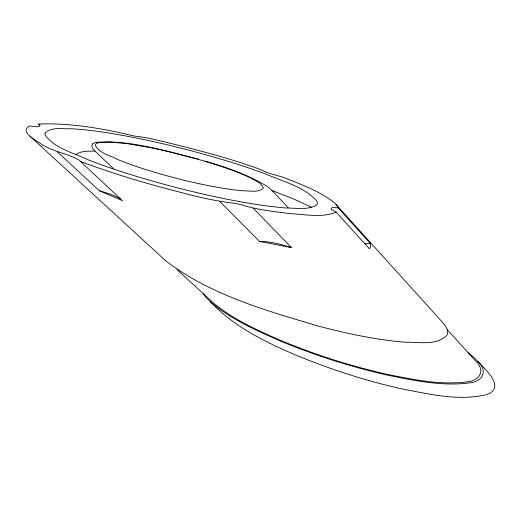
<?xml version="1.0" encoding="UTF-8"?>
<svg xmlns="http://www.w3.org/2000/svg" width="521" height="521" viewBox="0 0 521 521"><rect width="100%" height="100%" fill="white"/><g stroke="black" fill="none" stroke-linecap="round" stroke-linejoin="round"><path stroke-width="0.78" d="M75.649 154.685C81.061 150.582 88.511 151.344 94.926 151.012M92.712 143.874L91.742 146.023L92.868 148.719A20.013 5.718 25.6 0 0 94.861 150.96L113.539 168.713M335.967 204.356A23.692 6.766 25.6 0 1 338.083 207.84L370.451 243.633L370.763 246.4L369.415 248.764L336.195 212.203C321.88 217.986 305.697 214.444 290.764 213.669C274.163 211.63 257.433 209.8 241.405 204.857A91.338 26.096 25.6 0 0 234.105 203.236C216.788 201.204 199.817 197.511 182.936 192.965C148.264 184.147 113.865 174.047 80.384 161.412A4.52 1.289 25.6 0 0 79.733 160.546C67.437 152.972 52.185 151.93 40.267 143.321C35.91 140.396 19.049 131.696 29.528 126.004C31.423 125.678 40.697 128.563 39.655 124.949A3.178 0.905 25.6 0 0 38.365 124.057C68.824 122.845 99.413 127.866 128.98 134.802A91.312 26.089 25.6 0 0 134.639 136.066L146.088 137.694A595.881 170.237 25.6 0 1 167.156 142.5C198.547 150.276 230.113 158.345 260.428 169.481C267.442 173.07 275.147 175.049 282.721 177.081C300.155 184.121 318.377 190.536 333.492 202.018A21.433 6.122 25.6 0 1 335.941 204.349L442.928 322.805C445.755 326.094 448.978 330.509 447.135 335.036C436.598 346.022 418.63 341.919 404.934 342.199C375.654 339.79 346.843 333.538 318.461 326.126C265.697 310.444 210.38 294.886 165.997 261.034L29.84 136.072M364.817 243.704L370.451 243.633M96.548 142.279C131.09 139.875 165.144 151.207 198.332 159.12M219.921 201.627L259.497 241.431L264.883 241.503L272.945 242.695A76.691 21.908 25.6 0 1 280.005 244.271L291.526 247.605L253.167 208.172M338.109 207.853C336.292 208.022 331.2 206.309 331.122 208.98A3.673 1.049 25.6 0 0 331.649 209.553L336.195 212.203M291.526 247.605L259.497 241.431M57.414 151.943L99.303 190.673L111.553 194.515L120.253 198.612M204.812 161.165C219.869 165.763 234.886 170.693 249.188 177.329C254.085 180.129 260.474 182.116 263.235 187.404L263.066 188.628C257.433 192.881 249.351 190.64 242.786 190.777C231.057 189.761 219.432 187.788 207.886 185.528A321.776 91.93 25.6 0 1 183.301 180.051C161.184 174.528 139.218 168.172 118.046 159.667C110.498 155.499 99.329 153.519 95.271 145.222L95.773 144.148L97.069 143.268L99.179 142.611L110.107 142.057L126.499 143.568L152.275 147.971A322.225 92.054 25.6 0 1 173.584 152.718C205.463 161.601 239.198 168.765 267.527 186.739A20.312 5.803 25.6 0 1 271.903 190.445L288.146 207.658M271.955 190.504L293.681 198.97L311.708 207.338M99.303 190.673L122.5 200.715L80.384 161.412M203.288 293.694A54.816 15.663 25.6 0 0 210.328 301.731C230.601 319.08 255.355 330.053 279.569 340.695C314.515 355.231 350.698 366.791 387.611 375.166C414.267 380.564 441.697 386.413 468.998 382.948C482.368 382.121 488.509 370.985 477.77 361.385A54.816 15.663 25.6 0 0 468.197 352.789M176.847 269.396L212.314 301.991C232.242 319.073 256.606 329.858 280.422 340.33C314.788 354.625 350.373 365.996 386.673 374.228C412.892 379.542 439.874 385.286 466.718 381.886C479.9 381.072 485.904 370.092 475.328 360.662L447.344 329.728M210.341 301.737C233.343 326.094 263.698 341.294 294.072 354.313C328.692 368.861 364.57 380.454 401.196 388.764C429.07 393.967 458.402 401.457 486.601 394.586C506.731 387.748 484.38 368.673 477.77 361.385M38.372 124.057L40.117 125.678M92.666 143.848A48.889 13.969 25.6 0 1 96.6 142.305M45.106 132.998L44.995 134.88C54.952 148.882 74.028 152.809 88.765 160.071C120.748 172.36 153.708 181.94 186.928 190.243A519.522 148.42 25.6 0 0 228.602 199.523C247.846 203.255 267.214 206.518 286.771 208.029C296.508 208.081 307.325 210.106 316.286 205.333L317.439 203.49L317.094 201.314C303.906 186.388 282.805 181.595 265.163 173.74C234.411 162.506 202.89 153.474 171.09 145.717A520.707 148.759 25.6 0 0 138.026 138.352C115.994 133.982 93.793 130.068 71.338 128.739C62.859 129.234 51.794 126.499 45.106 132.998"/></g></svg>
